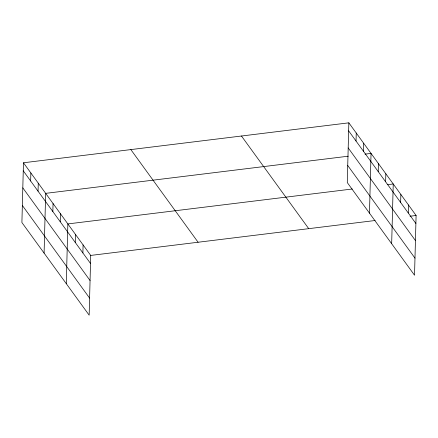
<?xml version="1.0" encoding="UTF-8"?>
<svg xmlns="http://www.w3.org/2000/svg" width="438" height="438" viewBox="0 0 438 438"><rect width="100%" height="100%" fill="white"/><g stroke="black" fill="none" stroke-linecap="round" stroke-linejoin="round"><path stroke-width="0.66" d="M23.466 162.777L21.9 222.52L89.155 315.168L90.715 255.425L23.466 162.777L348.845 122.832L416.1 215.48L414.534 275.223L347.285 182.575L348.845 122.832M30.655 180.987L30.863 172.972M38.051 191.182L38.259 183.161M44.096 253.098L45.656 193.355L348.221 156.207M52.845 211.565L53.058 203.544M60.241 221.754L60.455 213.733M66.286 283.671L67.852 223.927L352.294 189.002M75.265 242.444L75.473 234.429M82.886 252.945L83.094 244.924M356.034 141.041L356.247 133.021M363.43 151.23L363.644 143.215M369.475 213.147L371.041 153.404L365.002 154.143M378.229 171.614L378.437 163.593M385.626 181.803L385.834 173.787M391.671 243.72L393.236 183.976L387.192 184.721M400.644 202.498L400.858 194.477M408.271 212.999L408.479 204.979M90.715 255.425L375.163 220.506M410.061 216.219L416.1 215.48M348.637 130.847L415.892 223.495M348.188 147.918L415.443 240.566M347.728 165.504L414.983 258.152M241.469 136.015L308.724 228.663M130.842 149.593L198.091 242.241M23.252 170.798L90.507 263.446M22.809 187.869L90.058 280.517M22.349 205.455L89.598 298.103"/></g></svg>
